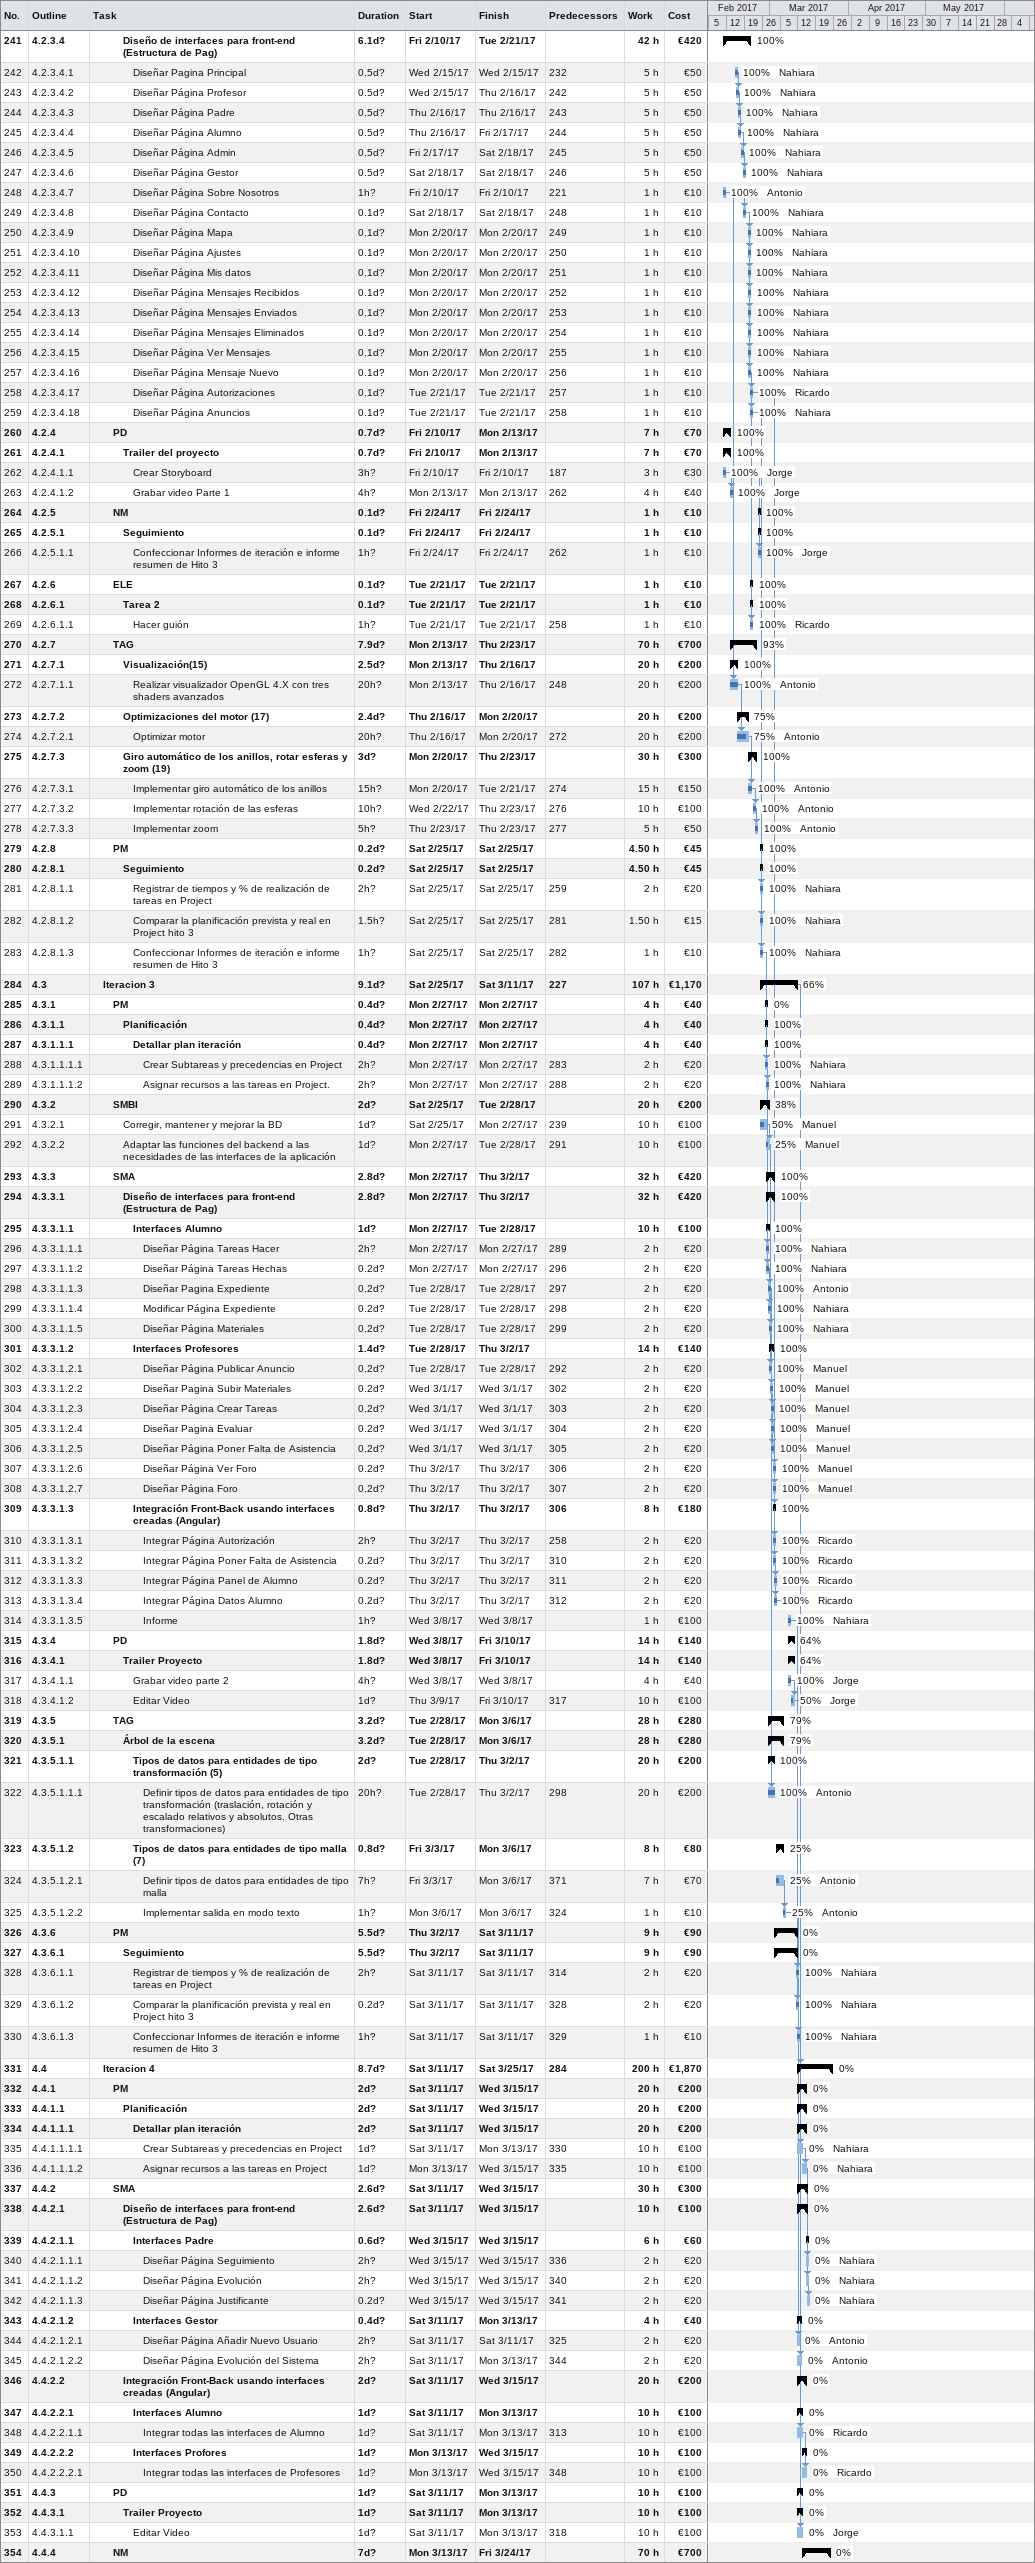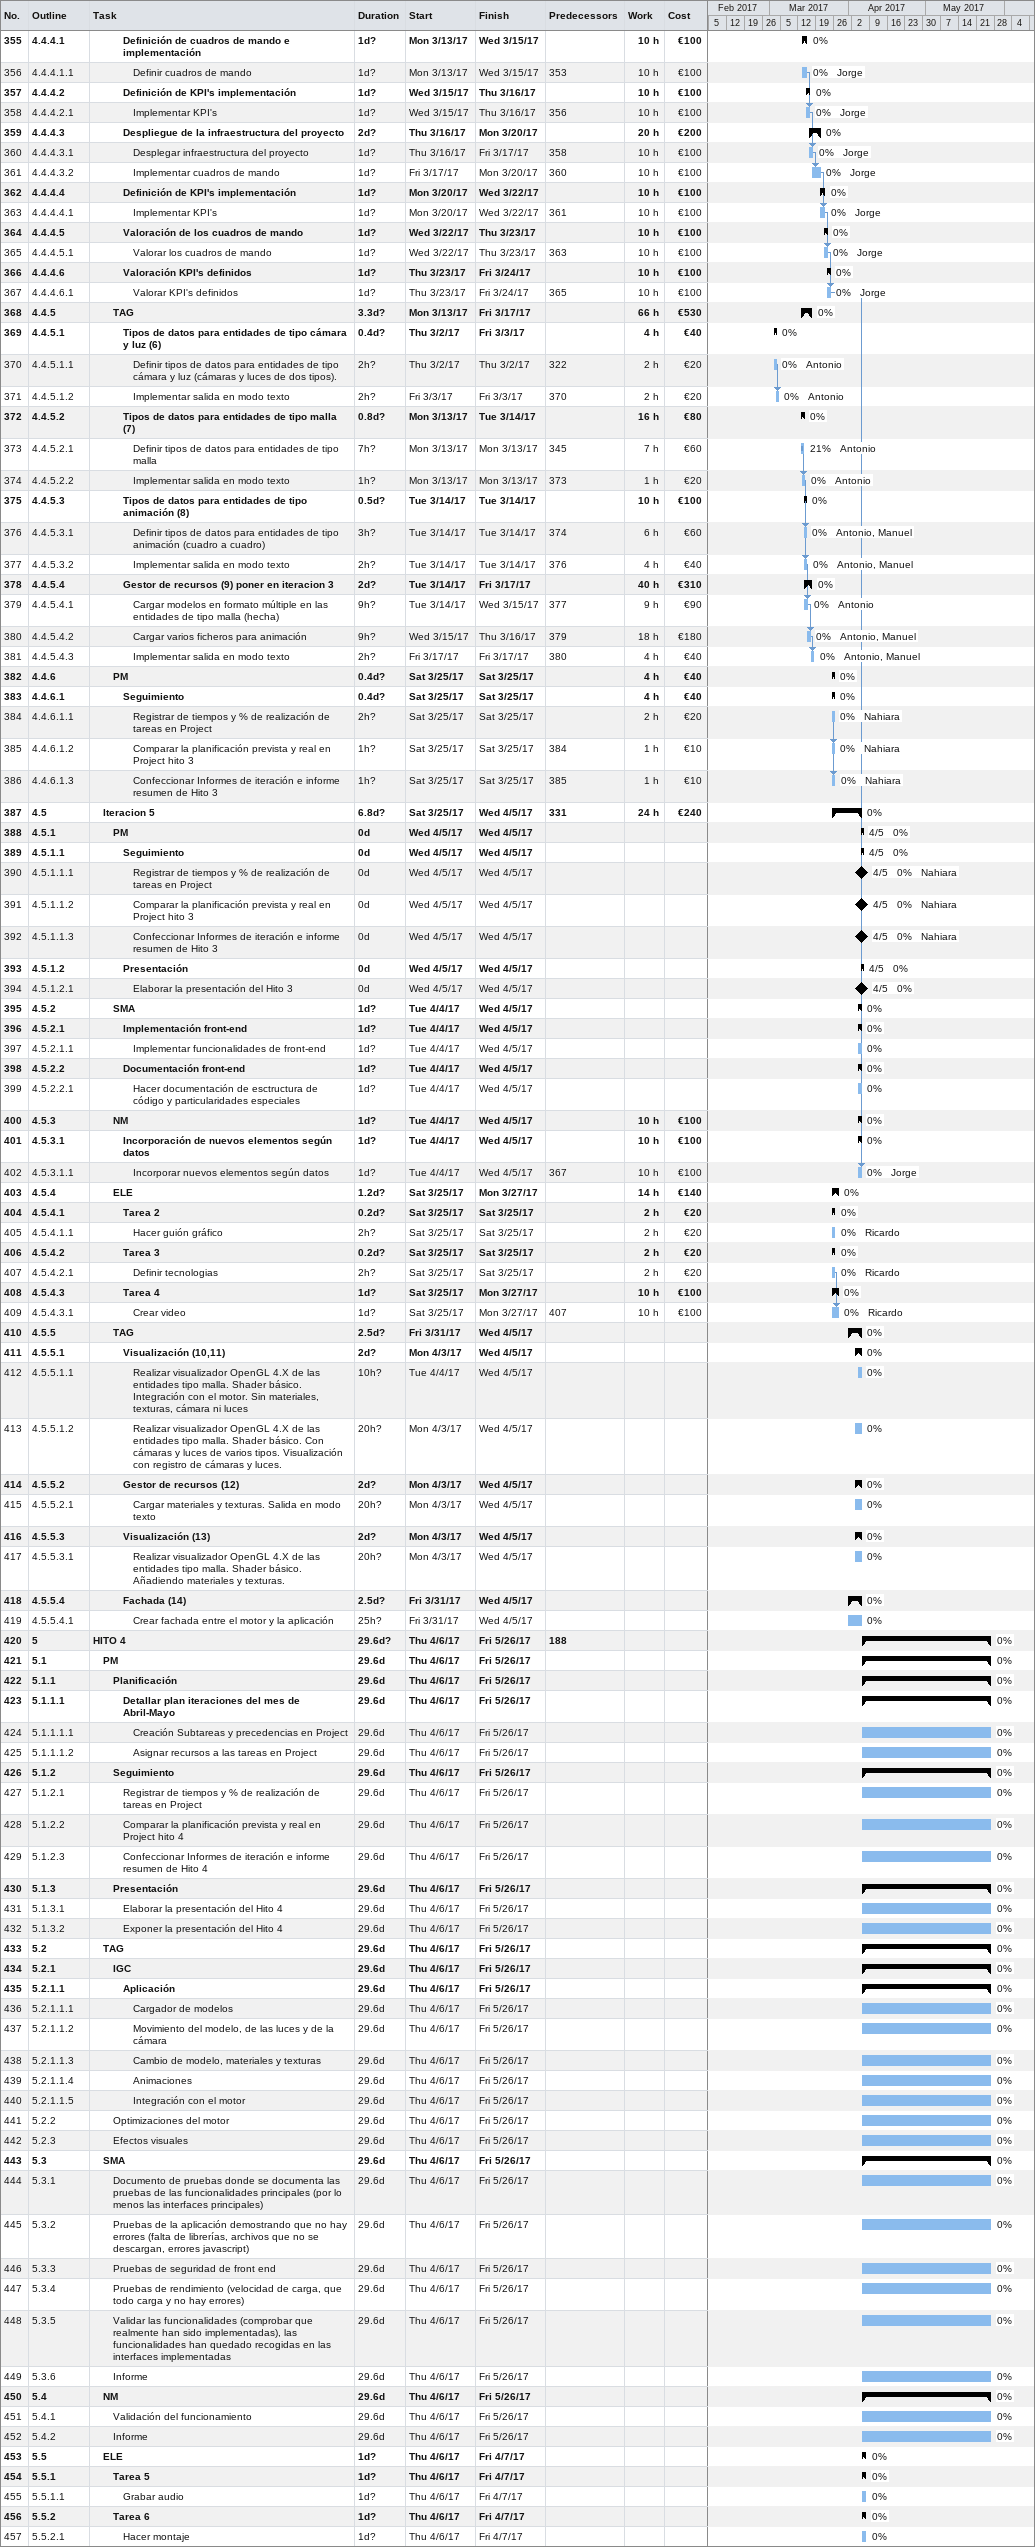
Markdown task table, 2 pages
| ID | WBS | Task | Duration | Start | Finish | Predecessors | Resources | % complete | Work (h) | Cost (€) |
|---|---|---|---|---|---|---|---|---|---|---|
| 241 | 4.2.3.4 | **Diseño de interfaces para front-end (Estructura de Pag)** | 6.1d? | 2017-02-10 | 2017-02-21 |  |  | 100 | 42 | 420 |
| 242 | 4.2.3.4.1 | Diseñar Pagina Principal | 0.5d? | 2017-02-15 | 2017-02-15 | 232 | Nahiara | 100 | 5 | 50 |
| 243 | 4.2.3.4.2 | Diseñar Página Profesor | 0.5d? | 2017-02-15 | 2017-02-16 | 242 | Nahiara | 100 | 5 | 50 |
| 244 | 4.2.3.4.3 | Diseñar Página Padre | 0.5d? | 2017-02-16 | 2017-02-16 | 243 | Nahiara | 100 | 5 | 50 |
| 245 | 4.2.3.4.4 | Diseñar Página Alumno | 0.5d? | 2017-02-16 | 2017-02-17 | 244 | Nahiara | 100 | 5 | 50 |
| 246 | 4.2.3.4.5 | Diseñar Página Admin | 0.5d? | 2017-02-17 | 2017-02-18 | 245 | Nahiara | 100 | 5 | 50 |
| 247 | 4.2.3.4.6 | Diseñar Página Gestor | 0.5d? | 2017-02-18 | 2017-02-18 | 246 | Nahiara | 100 | 5 | 50 |
| 248 | 4.2.3.4.7 | Diseñar Página Sobre Nosotros | 1h? | 2017-02-10 | 2017-02-10 | 221 | Antonio | 100 | 1 | 10 |
| 249 | 4.2.3.4.8 | Diseñar Página Contacto | 0.1d? | 2017-02-18 | 2017-02-18 | 248 | Nahiara | 100 | 1 | 10 |
| 250 | 4.2.3.4.9 | Diseñar Página Mapa | 0.1d? | 2017-02-20 | 2017-02-20 | 249 | Nahiara | 100 | 1 | 10 |
| 251 | 4.2.3.4.10 | Diseñar Página Ajustes | 0.1d? | 2017-02-20 | 2017-02-20 | 250 | Nahiara | 100 | 1 | 10 |
| 252 | 4.2.3.4.11 | Diseñar Página Mis datos | 0.1d? | 2017-02-20 | 2017-02-20 | 251 | Nahiara | 100 | 1 | 10 |
| 253 | 4.2.3.4.12 | Diseñar Página Mensajes Recibidos | 0.1d? | 2017-02-20 | 2017-02-20 | 252 | Nahiara | 100 | 1 | 10 |
| 254 | 4.2.3.4.13 | Diseñar Página Mensajes Enviados | 0.1d? | 2017-02-20 | 2017-02-20 | 253 | Nahiara | 100 | 1 | 10 |
| 255 | 4.2.3.4.14 | Diseñar Página Mensajes Eliminados | 0.1d? | 2017-02-20 | 2017-02-20 | 254 | Nahiara | 100 | 1 | 10 |
| 256 | 4.2.3.4.15 | Diseñar Página Ver Mensajes | 0.1d? | 2017-02-20 | 2017-02-20 | 255 | Nahiara | 100 | 1 | 10 |
| 257 | 4.2.3.4.16 | Diseñar Página Mensaje Nuevo | 0.1d? | 2017-02-20 | 2017-02-20 | 256 | Nahiara | 100 | 1 | 10 |
| 258 | 4.2.3.4.17 | Diseñar Página Autorizaciones | 0.1d? | 2017-02-21 | 2017-02-21 | 257 | Ricardo | 100 | 1 | 10 |
| 259 | 4.2.3.4.18 | Diseñar Página Anuncios | 0.1d? | 2017-02-21 | 2017-02-21 | 258 | Nahiara | 100 | 1 | 10 |
| 260 | 4.2.4 | **PD** | 0.7d? | 2017-02-10 | 2017-02-13 |  |  | 100 | 7 | 70 |
| 261 | 4.2.4.1 | **Trailer del proyecto** | 0.7d? | 2017-02-10 | 2017-02-13 |  |  | 100 | 7 | 70 |
| 262 | 4.2.4.1.1 | Crear Storyboard | 3h? | 2017-02-10 | 2017-02-10 | 187 | Jorge | 100 | 3 | 30 |
| 263 | 4.2.4.1.2 | Grabar video Parte 1 | 4h? | 2017-02-13 | 2017-02-13 | 262 | Jorge | 100 | 4 | 40 |
| 264 | 4.2.5 | **NM** | 0.1d? | 2017-02-24 | 2017-02-24 |  |  | 100 | 1 | 10 |
| 265 | 4.2.5.1 | **Seguimiento** | 0.1d? | 2017-02-24 | 2017-02-24 |  |  | 100 | 1 | 10 |
| 266 | 4.2.5.1.1 | Confeccionar Informes de iteración e informe resumen de Hito 3 | 1h? | 2017-02-24 | 2017-02-24 | 262 | Jorge | 100 | 1 | 10 |
| 267 | 4.2.6 | **ELE** | 0.1d? | 2017-02-21 | 2017-02-21 |  |  | 100 | 1 | 10 |
| 268 | 4.2.6.1 | **Tarea 2** | 0.1d? | 2017-02-21 | 2017-02-21 |  |  | 100 | 1 | 10 |
| 269 | 4.2.6.1.1 | Hacer guión | 1h? | 2017-02-21 | 2017-02-21 | 258 | Ricardo | 100 | 1 | 10 |
| 270 | 4.2.7 | **TAG** | 7.9d? | 2017-02-13 | 2017-02-23 |  |  | 93 | 70 | 700 |
| 271 | 4.2.7.1 | **Visualización(15)** | 2.5d? | 2017-02-13 | 2017-02-16 |  |  | 100 | 20 | 200 |
| 272 | 4.2.7.1.1 | Realizar visualizador OpenGL 4.X con tres shaders avanzados | 20h? | 2017-02-13 | 2017-02-16 | 248 | Antonio | 100 | 20 | 200 |
| 273 | 4.2.7.2 | **Optimizaciones del motor (17)** | 2.4d? | 2017-02-16 | 2017-02-20 |  |  | 75 | 20 | 200 |
| 274 | 4.2.7.2.1 | Optimizar motor | 20h? | 2017-02-16 | 2017-02-20 | 272 | Antonio | 75 | 20 | 200 |
| 275 | 4.2.7.3 | **Giro automático de los anillos, rotar esferas y zoom (19)** | 3d? | 2017-02-20 | 2017-02-23 |  |  | 100 | 30 | 300 |
| 276 | 4.2.7.3.1 | Implementar giro automático de los anillos | 15h? | 2017-02-20 | 2017-02-21 | 274 | Antonio | 100 | 15 | 150 |
| 277 | 4.2.7.3.2 | Implementar rotación de las esferas | 10h? | 2017-02-22 | 2017-02-23 | 276 | Antonio | 100 | 10 | 100 |
| 278 | 4.2.7.3.3 | Implementar zoom | 5h? | 2017-02-23 | 2017-02-23 | 277 | Antonio | 100 | 5 | 50 |
| 279 | 4.2.8 | **PM** | 0.2d? | 2017-02-25 | 2017-02-25 |  |  | 100 | 4.50 | 45 |
| 280 | 4.2.8.1 | **Seguimiento** | 0.2d? | 2017-02-25 | 2017-02-25 |  |  | 100 | 4.50 | 45 |
| 281 | 4.2.8.1.1 | Registrar de tiempos y % de realización de tareas en Project | 2h? | 2017-02-25 | 2017-02-25 | 259 | Nahiara | 100 | 2 | 20 |
| 282 | 4.2.8.1.2 | Comparar la planificación prevista y real en Project hito 3 | 1.5h? | 2017-02-25 | 2017-02-25 | 281 | Nahiara | 100 | 1.50 | 15 |
| 283 | 4.2.8.1.3 | Confeccionar Informes de iteración e informe resumen de Hito 3 | 1h? | 2017-02-25 | 2017-02-25 | 282 | Nahiara | 100 | 1 | 10 |
| 284 | 4.3 | **Iteracion 3** | 9.1d? | 2017-02-25 | 2017-03-11 | 227 |  | 66 | 107 | 1170 |
| 285 | 4.3.1 | **PM** | 0.4d? | 2017-02-27 | 2017-02-27 |  |  | 0 | 4 | 40 |
| 286 | 4.3.1.1 | **Planificación** | 0.4d? | 2017-02-27 | 2017-02-27 |  |  | 100 | 4 | 40 |
| 287 | 4.3.1.1.1 | **Detallar plan iteración** | 0.4d? | 2017-02-27 | 2017-02-27 |  |  | 100 | 4 | 40 |
| 288 | 4.3.1.1.1.1 | Crear Subtareas y precedencias en Project | 2h? | 2017-02-27 | 2017-02-27 | 283 | Nahiara | 100 | 2 | 20 |
| 289 | 4.3.1.1.1.2 | Asignar recursos a las tareas en Project. | 2h? | 2017-02-27 | 2017-02-27 | 288 | Nahiara | 100 | 2 | 20 |
| 290 | 4.3.2 | **SMBI** | 2d? | 2017-02-25 | 2017-02-28 |  |  | 38 | 20 | 200 |
| 291 | 4.3.2.1 | Corregir, mantener y mejorar la BD | 1d? | 2017-02-25 | 2017-02-27 | 239 | Manuel | 50 | 10 | 100 |
| 292 | 4.3.2.2 | Adaptar las funciones del backend a las necesidades de las interfaces de la aplicación | 1d? | 2017-02-27 | 2017-02-28 | 291 | Manuel | 25 | 10 | 100 |
| 293 | 4.3.3 | **SMA** | 2.8d? | 2017-02-27 | 2017-03-02 |  |  | 100 | 32 | 420 |
| 294 | 4.3.3.1 | **Diseño de interfaces para front-end (Estructura de Pag)** | 2.8d? | 2017-02-27 | 2017-03-02 |  |  | 100 | 32 | 420 |
| 295 | 4.3.3.1.1 | **Interfaces Alumno** | 1d? | 2017-02-27 | 2017-02-28 |  |  | 100 | 10 | 100 |
| 296 | 4.3.3.1.1.1 | Diseñar Página Tareas Hacer | 2h? | 2017-02-27 | 2017-02-27 | 289 | Nahiara | 100 | 2 | 20 |
| 297 | 4.3.3.1.1.2 | Diseñar Página Tareas Hechas | 0.2d? | 2017-02-27 | 2017-02-27 | 296 | Nahiara | 100 | 2 | 20 |
| 298 | 4.3.3.1.1.3 | Diseñar Pagina Expediente | 0.2d? | 2017-02-28 | 2017-02-28 | 297 | Antonio | 100 | 2 | 20 |
| 299 | 4.3.3.1.1.4 | Modificar Página Expediente | 0.2d? | 2017-02-28 | 2017-02-28 | 298 | Nahiara | 100 | 2 | 20 |
| 300 | 4.3.3.1.1.5 | Diseñar Página Materiales | 0.2d? | 2017-02-28 | 2017-02-28 | 299 | Nahiara | 100 | 2 | 20 |
| 301 | 4.3.3.1.2 | **Interfaces Profesores** | 1.4d? | 2017-02-28 | 2017-03-02 |  |  | 100 | 14 | 140 |
| 302 | 4.3.3.1.2.1 | Diseñar Página Publicar Anuncio | 0.2d? | 2017-02-28 | 2017-02-28 | 292 | Manuel | 100 | 2 | 20 |
| 303 | 4.3.3.1.2.2 | Diseñar Pagina Subir Materiales | 0.2d? | 2017-03-01 | 2017-03-01 | 302 | Manuel | 100 | 2 | 20 |
| 304 | 4.3.3.1.2.3 | Diseñar Página Crear Tareas | 0.2d? | 2017-03-01 | 2017-03-01 | 303 | Manuel | 100 | 2 | 20 |
| 305 | 4.3.3.1.2.4 | Diseñar Pagina Evaluar | 0.2d? | 2017-03-01 | 2017-03-01 | 304 | Manuel | 100 | 2 | 20 |
| 306 | 4.3.3.1.2.5 | Diseñar Página Poner Falta de Asistencia | 0.2d? | 2017-03-01 | 2017-03-01 | 305 | Manuel | 100 | 2 | 20 |
| 307 | 4.3.3.1.2.6 | Diseñar Página Ver Foro | 0.2d? | 2017-03-02 | 2017-03-02 | 306 | Manuel | 100 | 2 | 20 |
| 308 | 4.3.3.1.2.7 | Diseñar Página Foro | 0.2d? | 2017-03-02 | 2017-03-02 | 307 | Manuel | 100 | 2 | 20 |
| 309 | 4.3.3.1.3 | **Integración Front-Back usando interfaces creadas (Angular)** | 0.8d? | 2017-03-02 | 2017-03-02 | 306 |  | 100 | 8 | 180 |
| 310 | 4.3.3.1.3.1 | Integrar Página Autorización | 2h? | 2017-03-02 | 2017-03-02 | 258 | Ricardo | 100 | 2 | 20 |
| 311 | 4.3.3.1.3.2 | Integrar Página Poner Falta de Asistencia | 0.2d? | 2017-03-02 | 2017-03-02 | 310 | Ricardo | 100 | 2 | 20 |
| 312 | 4.3.3.1.3.3 | Integrar Página Panel de Alumno | 0.2d? | 2017-03-02 | 2017-03-02 | 311 | Ricardo | 100 | 2 | 20 |
| 313 | 4.3.3.1.3.4 | Integrar Página Datos Alumno | 0.2d? | 2017-03-02 | 2017-03-02 | 312 | Ricardo | 100 | 2 | 20 |
| 314 | 4.3.3.1.3.5 | Informe | 1h? | 2017-03-08 | 2017-03-08 |  | Nahiara | 100 | 1 | 100 |
| 315 | 4.3.4 | **PD** | 1.8d? | 2017-03-08 | 2017-03-10 |  |  | 64 | 14 | 140 |
| 316 | 4.3.4.1 | **Trailer Proyecto** | 1.8d? | 2017-03-08 | 2017-03-10 |  |  | 64 | 14 | 140 |
| 317 | 4.3.4.1.1 | Grabar video parte 2 | 4h? | 2017-03-08 | 2017-03-08 |  | Jorge | 100 | 4 | 40 |
| 318 | 4.3.4.1.2 | Editar Video | 1d? | 2017-03-09 | 2017-03-10 | 317 | Jorge | 50 | 10 | 100 |
| 319 | 4.3.5 | **TAG** | 3.2d? | 2017-02-28 | 2017-03-06 |  |  | 79 | 28 | 280 |
| 320 | 4.3.5.1 | **Árbol de la escena** | 3.2d? | 2017-02-28 | 2017-03-06 |  |  | 79 | 28 | 280 |
| 321 | 4.3.5.1.1 | **Tipos de datos para entidades de tipo transformación (5)** | 2d? | 2017-02-28 | 2017-03-02 |  |  | 100 | 20 | 200 |
| 322 | 4.3.5.1.1.1 | Definir tipos de datos para entidades de tipo transformación (traslación, rotación y escalado relativos y absolutos. Otras transformaciones) | 20h? | 2017-02-28 | 2017-03-02 | 298 | Antonio | 100 | 20 | 200 |
| 323 | 4.3.5.1.2 | **Tipos de datos para entidades de tipo malla (7)** | 0.8d? | 2017-03-03 | 2017-03-06 |  |  | 25 | 8 | 80 |
| 324 | 4.3.5.1.2.1 | Definir tipos de datos para entidades de tipo malla | 7h? | 2017-03-03 | 2017-03-06 | 371 | Antonio | 25 | 7 | 70 |
| 325 | 4.3.5.1.2.2 | Implementar salida en modo texto | 1h? | 2017-03-06 | 2017-03-06 | 324 | Antonio | 25 | 1 | 10 |
| 326 | 4.3.6 | **PM** | 5.5d? | 2017-03-02 | 2017-03-11 |  |  | 0 | 9 | 90 |
| 327 | 4.3.6.1 | **Seguimiento** | 5.5d? | 2017-03-02 | 2017-03-11 |  |  | 0 | 9 | 90 |
| 328 | 4.3.6.1.1 | Registrar de tiempos y % de realización de tareas en Project | 2h? | 2017-03-11 | 2017-03-11 | 314 | Nahiara | 100 | 2 | 20 |
| 329 | 4.3.6.1.2 | Comparar la planificación prevista y real en Project hito 3 | 0.2d? | 2017-03-11 | 2017-03-11 | 328 | Nahiara | 100 | 2 | 20 |
| 330 | 4.3.6.1.3 | Confeccionar Informes de iteración e informe resumen de Hito 3 | 1h? | 2017-03-11 | 2017-03-11 | 329 | Nahiara | 100 | 1 | 10 |
| 331 | 4.4 | **Iteracion 4** | 8.7d? | 2017-03-11 | 2017-03-25 | 284 |  | 0 | 200 | 1870 |
| 332 | 4.4.1 | **PM** | 2d? | 2017-03-11 | 2017-03-15 |  |  | 0 | 20 | 200 |
| 333 | 4.4.1.1 | **Planificación** | 2d? | 2017-03-11 | 2017-03-15 |  |  | 0 | 20 | 200 |
| 334 | 4.4.1.1.1 | **Detallar plan iteración** | 2d? | 2017-03-11 | 2017-03-15 |  |  | 0 | 20 | 200 |
| 335 | 4.4.1.1.1.1 | Crear Subtareas y precedencias en Project | 1d? | 2017-03-11 | 2017-03-13 | 330 | Nahiara | 0 | 10 | 100 |
| 336 | 4.4.1.1.1.2 | Asignar recursos a las tareas en Project | 1d? | 2017-03-13 | 2017-03-15 | 335 | Nahiara | 0 | 10 | 100 |
| 337 | 4.4.2 | **SMA** | 2.6d? | 2017-03-11 | 2017-03-15 |  |  | 0 | 30 | 300 |
| 338 | 4.4.2.1 | **Diseño de interfaces para front-end (Estructura de Pag)** | 2.6d? | 2017-03-11 | 2017-03-15 |  |  | 0 | 10 | 100 |
| 339 | 4.4.2.1.1 | **Interfaces Padre** | 0.6d? | 2017-03-15 | 2017-03-15 |  |  | 0 | 6 | 60 |
| 340 | 4.4.2.1.1.1 | Diseñar Página Seguimiento | 2h? | 2017-03-15 | 2017-03-15 | 336 | Nahiara | 0 | 2 | 20 |
| 341 | 4.4.2.1.1.2 | Diseñar Página Evolución | 2h? | 2017-03-15 | 2017-03-15 | 340 | Nahiara | 0 | 2 | 20 |
| 342 | 4.4.2.1.1.3 | Diseñar Página Justificante | 0.2d? | 2017-03-15 | 2017-03-15 | 341 | Nahiara | 0 | 2 | 20 |
| 343 | 4.4.2.1.2 | **Interfaces Gestor** | 0.4d? | 2017-03-11 | 2017-03-13 |  |  | 0 | 4 | 40 |
| 344 | 4.4.2.1.2.1 | Diseñar Página Añadir Nuevo Usuario | 2h? | 2017-03-11 | 2017-03-11 | 325 | Antonio | 0 | 2 | 20 |
| 345 | 4.4.2.1.2.2 | Diseñar Página Evolución del Sistema | 2h? | 2017-03-11 | 2017-03-13 | 344 | Antonio | 0 | 2 | 20 |
| 346 | 4.4.2.2 | **Integración Front-Back usando interfaces creadas (Angular)** | 2d? | 2017-03-11 | 2017-03-15 |  |  | 0 | 20 | 200 |
| 347 | 4.4.2.2.1 | **Interfaces Alumno** | 1d? | 2017-03-11 | 2017-03-13 |  |  | 0 | 10 | 100 |
| 348 | 4.4.2.2.1.1 | Integrar todas las interfaces de Alumno | 1d? | 2017-03-11 | 2017-03-13 | 313 | Ricardo | 0 | 10 | 100 |
| 349 | 4.4.2.2.2 | **Interfaces Profores** | 1d? | 2017-03-13 | 2017-03-15 |  |  | 0 | 10 | 100 |
| 350 | 4.4.2.2.2.1 | Integrar todas las interfaces de Profesores | 1d? | 2017-03-13 | 2017-03-15 | 348 | Ricardo | 0 | 10 | 100 |
| 351 | 4.4.3 | **PD** | 1d? | 2017-03-11 | 2017-03-13 |  |  | 0 | 10 | 100 |
| 352 | 4.4.3.1 | **Trailer Proyecto** | 1d? | 2017-03-11 | 2017-03-13 |  |  | 0 | 10 | 100 |
| 353 | 4.4.3.1.1 | Editar Video | 1d? | 2017-03-11 | 2017-03-13 | 318 | Jorge | 0 | 10 | 100 |
| 354 | 4.4.4 | **NM** | 7d? | 2017-03-13 | 2017-03-24 |  |  | 0 | 70 | 700 |
| 355 | 4.4.4.1 | **Definición de cuadros de mando e implementación** | 1d? | 2017-03-13 | 2017-03-15 |  |  | 0 | 10 | 100 |
| 356 | 4.4.4.1.1 | Definir cuadros de mando | 1d? | 2017-03-13 | 2017-03-15 | 353 | Jorge | 0 | 10 | 100 |
| 357 | 4.4.4.2 | **Definición de KPI's implementación** | 1d? | 2017-03-15 | 2017-03-16 |  |  | 0 | 10 | 100 |
| 358 | 4.4.4.2.1 | Implementar KPI's | 1d? | 2017-03-15 | 2017-03-16 | 356 | Jorge | 0 | 10 | 100 |
| 359 | 4.4.4.3 | **Despliegue de la infraestructura del proyecto** | 2d? | 2017-03-16 | 2017-03-20 |  |  | 0 | 20 | 200 |
| 360 | 4.4.4.3.1 | Desplegar infraestructura del proyecto | 1d? | 2017-03-16 | 2017-03-17 | 358 | Jorge | 0 | 10 | 100 |
| 361 | 4.4.4.3.2 | Implementar cuadros de mando | 1d? | 2017-03-17 | 2017-03-20 | 360 | Jorge | 0 | 10 | 100 |
| 362 | 4.4.4.4 | **Definición de KPI's implementación** | 1d? | 2017-03-20 | 2017-03-22 |  |  | 0 | 10 | 100 |
| 363 | 4.4.4.4.1 | Implementar KPI's | 1d? | 2017-03-20 | 2017-03-22 | 361 | Jorge | 0 | 10 | 100 |
| 364 | 4.4.4.5 | **Valoración de los cuadros de mando** | 1d? | 2017-03-22 | 2017-03-23 |  |  | 0 | 10 | 100 |
| 365 | 4.4.4.5.1 | Valorar los cuadros de mando | 1d? | 2017-03-22 | 2017-03-23 | 363 | Jorge | 0 | 10 | 100 |
| 366 | 4.4.4.6 | **Valoración KPI's definidos** | 1d? | 2017-03-23 | 2017-03-24 |  |  | 0 | 10 | 100 |
| 367 | 4.4.4.6.1 | Valorar KPI's definidos | 1d? | 2017-03-23 | 2017-03-24 | 365 | Jorge | 0 | 10 | 100 |
| 368 | 4.4.5 | **TAG** | 3.3d? | 2017-03-13 | 2017-03-17 |  |  | 0 | 66 | 530 |
| 369 | 4.4.5.1 | **Tipos de datos para entidades de tipo cámara y luz (6)** | 0.4d? | 2017-03-02 | 2017-03-03 |  |  | 0 | 4 | 40 |
| 370 | 4.4.5.1.1 | Definir tipos de datos para entidades de tipo cámara y luz (cámaras y luces de dos tipos). | 2h? | 2017-03-02 | 2017-03-02 | 322 | Antonio | 0 | 2 | 20 |
| 371 | 4.4.5.1.2 | Implementar salida en modo texto | 2h? | 2017-03-03 | 2017-03-03 | 370 | Antonio | 0 | 2 | 20 |
| 372 | 4.4.5.2 | **Tipos de datos para entidades de tipo malla (7)** | 0.8d? | 2017-03-13 | 2017-03-14 |  |  | 0 | 16 | 80 |
| 373 | 4.4.5.2.1 | Definir tipos de datos para entidades de tipo malla | 7h? | 2017-03-13 | 2017-03-13 | 345 | Antonio | 21 | 7 | 60 |
| 374 | 4.4.5.2.2 | Implementar salida en modo texto | 1h? | 2017-03-13 | 2017-03-13 | 373 | Antonio | 0 | 1 | 20 |
| 375 | 4.4.5.3 | **Tipos de datos para entidades de tipo animación (8)** | 0.5d? | 2017-03-14 | 2017-03-14 |  |  | 0 | 10 | 100 |
| 376 | 4.4.5.3.1 | Definir tipos de datos para entidades de tipo animación (cuadro a cuadro) | 3h? | 2017-03-14 | 2017-03-14 | 374 | Antonio, Manuel | 0 | 6 | 60 |
| 377 | 4.4.5.3.2 | Implementar salida en modo texto | 2h? | 2017-03-14 | 2017-03-14 | 376 | Antonio, Manuel | 0 | 4 | 40 |
| 378 | 4.4.5.4 | **Gestor de recursos (9) poner en iteracion 3** | 2d? | 2017-03-14 | 2017-03-17 |  |  | 0 | 40 | 310 |
| 379 | 4.4.5.4.1 | Cargar modelos en formato múltiple en las entidades de tipo malla (hecha) | 9h? | 2017-03-14 | 2017-03-15 | 377 | Antonio | 0 | 9 | 90 |
| 380 | 4.4.5.4.2 | Cargar varios ficheros para animación | 9h? | 2017-03-15 | 2017-03-16 | 379 | Antonio, Manuel | 0 | 18 | 180 |
| 381 | 4.4.5.4.3 | Implementar salida en modo texto | 2h? | 2017-03-17 | 2017-03-17 | 380 | Antonio, Manuel | 0 | 4 | 40 |
| 382 | 4.4.6 | **PM** | 0.4d? | 2017-03-25 | 2017-03-25 |  |  | 0 | 4 | 40 |
| 383 | 4.4.6.1 | **Seguimiento** | 0.4d? | 2017-03-25 | 2017-03-25 |  |  | 0 | 4 | 40 |
| 384 | 4.4.6.1.1 | Registrar de tiempos y % de realización de tareas en Project | 2h? | 2017-03-25 | 2017-03-25 |  | Nahiara | 0 | 2 | 20 |
| 385 | 4.4.6.1.2 | Comparar la planificación prevista y real en Project hito 3 | 1h? | 2017-03-25 | 2017-03-25 | 384 | Nahiara | 0 | 1 | 10 |
| 386 | 4.4.6.1.3 | Confeccionar Informes de iteración e informe resumen de Hito 3 | 1h? | 2017-03-25 | 2017-03-25 | 385 | Nahiara | 0 | 1 | 10 |
| 387 | 4.5 | **Iteracion 5** | 6.8d? | 2017-03-25 | 2017-04-05 | 331 |  | 0 | 24 | 240 |
| 388 | 4.5.1 | **PM** | 0d | 2017-04-05 | 2017-04-05 |  |  | 0 |  |  |
| 389 | 4.5.1.1 | **Seguimiento** | 0d | 2017-04-05 | 2017-04-05 |  |  | 0 |  |  |
| 390 | 4.5.1.1.1 | Registrar de tiempos y % de realización de tareas en Project | 0d | 2017-04-05 | 2017-04-05 |  | Nahiara | 0 |  |  |
| 391 | 4.5.1.1.2 | Comparar la planificación prevista y real en Project hito 3 | 0d | 2017-04-05 | 2017-04-05 |  | Nahiara | 0 |  |  |
| 392 | 4.5.1.1.3 | Confeccionar Informes de iteración e informe resumen de Hito 3 | 0d | 2017-04-05 | 2017-04-05 |  | Nahiara | 0 |  |  |
| 393 | 4.5.1.2 | **Presentación** | 0d | 2017-04-05 | 2017-04-05 |  |  | 0 |  |  |
| 394 | 4.5.1.2.1 | Elaborar la presentación del Hito 3 | 0d | 2017-04-05 | 2017-04-05 |  |  | 0 |  |  |
| 395 | 4.5.2 | **SMA** | 1d? | 2017-04-04 | 2017-04-05 |  |  | 0 |  |  |
| 396 | 4.5.2.1 | **Implementación front-end** | 1d? | 2017-04-04 | 2017-04-05 |  |  | 0 |  |  |
| 397 | 4.5.2.1.1 | Implementar funcionalidades de front-end | 1d? | 2017-04-04 | 2017-04-05 |  |  | 0 |  |  |
| 398 | 4.5.2.2 | **Documentación front-end** | 1d? | 2017-04-04 | 2017-04-05 |  |  | 0 |  |  |
| 399 | 4.5.2.2.1 | Hacer documentación de esctructura de código y particularidades especiales | 1d? | 2017-04-04 | 2017-04-05 |  |  | 0 |  |  |
| 400 | 4.5.3 | **NM** | 1d? | 2017-04-04 | 2017-04-05 |  |  | 0 | 10 | 100 |
| 401 | 4.5.3.1 | **Incorporación de nuevos elementos según datos** | 1d? | 2017-04-04 | 2017-04-05 |  |  | 0 | 10 | 100 |
| 402 | 4.5.3.1.1 | Incorporar nuevos elementos según datos | 1d? | 2017-04-04 | 2017-04-05 | 367 | Jorge | 0 | 10 | 100 |
| 403 | 4.5.4 | **ELE** | 1.2d? | 2017-03-25 | 2017-03-27 |  |  | 0 | 14 | 140 |
| 404 | 4.5.4.1 | **Tarea 2** | 0.2d? | 2017-03-25 | 2017-03-25 |  |  | 0 | 2 | 20 |
| 405 | 4.5.4.1.1 | Hacer guión gráfico | 2h? | 2017-03-25 | 2017-03-25 |  | Ricardo | 0 | 2 | 20 |
| 406 | 4.5.4.2 | **Tarea 3** | 0.2d? | 2017-03-25 | 2017-03-25 |  |  | 0 | 2 | 20 |
| 407 | 4.5.4.2.1 | Definir tecnologias | 2h? | 2017-03-25 | 2017-03-25 |  | Ricardo | 0 | 2 | 20 |
| 408 | 4.5.4.3 | **Tarea 4** | 1d? | 2017-03-25 | 2017-03-27 |  |  | 0 | 10 | 100 |
| 409 | 4.5.4.3.1 | Crear video | 1d? | 2017-03-25 | 2017-03-27 | 407 | Ricardo | 0 | 10 | 100 |
| 410 | 4.5.5 | **TAG** | 2.5d? | 2017-03-31 | 2017-04-05 |  |  | 0 |  |  |
| 411 | 4.5.5.1 | **Visualización (10,11)** | 2d? | 2017-04-03 | 2017-04-05 |  |  | 0 |  |  |
| 412 | 4.5.5.1.1 | Realizar visualizador OpenGL 4.X de las entidades tipo malla. Shader básico. Integración con el motor. Sin materiales, texturas, cámara ni luces | 10h? | 2017-04-04 | 2017-04-05 |  |  | 0 |  |  |
| 413 | 4.5.5.1.2 | Realizar visualizador OpenGL 4.X de las entidades tipo malla. Shader básico. Con cámaras y luces de varios tipos. Visualización con registro de cámaras y luces. | 20h? | 2017-04-03 | 2017-04-05 |  |  | 0 |  |  |
| 414 | 4.5.5.2 | **Gestor de recursos (12)** | 2d? | 2017-04-03 | 2017-04-05 |  |  | 0 |  |  |
| 415 | 4.5.5.2.1 | Cargar materiales y texturas. Salida en modo texto | 20h? | 2017-04-03 | 2017-04-05 |  |  | 0 |  |  |
| 416 | 4.5.5.3 | **Visualización (13)** | 2d? | 2017-04-03 | 2017-04-05 |  |  | 0 |  |  |
| 417 | 4.5.5.3.1 | Realizar visualizador OpenGL 4.X de las entidades tipo malla. Shader básico. Añadiendo materiales y texturas. | 20h? | 2017-04-03 | 2017-04-05 |  |  | 0 |  |  |
| 418 | 4.5.5.4 | **Fachada (14)** | 2.5d? | 2017-03-31 | 2017-04-05 |  |  | 0 |  |  |
| 419 | 4.5.5.4.1 | Crear fachada entre el motor y la aplicación | 25h? | 2017-03-31 | 2017-04-05 |  |  | 0 |  |  |
| 420 | 5 | **HITO 4** | 29.6d? | 2017-04-06 | 2017-05-26 | 188 |  | 0 |  |  |
| 421 | 5.1 | **PM** | 29.6d | 2017-04-06 | 2017-05-26 |  |  | 0 |  |  |
| 422 | 5.1.1 | **Planificación** | 29.6d | 2017-04-06 | 2017-05-26 |  |  | 0 |  |  |
| 423 | 5.1.1.1 | **Detallar plan iteraciones del mes de Abril-Mayo** | 29.6d | 2017-04-06 | 2017-05-26 |  |  | 0 |  |  |
| 424 | 5.1.1.1.1 | Creación Subtareas y precedencias en Project | 29.6d | 2017-04-06 | 2017-05-26 |  |  | 0 |  |  |
| 425 | 5.1.1.1.2 | Asignar recursos a las tareas en Project | 29.6d | 2017-04-06 | 2017-05-26 |  |  | 0 |  |  |
| 426 | 5.1.2 | **Seguimiento** | 29.6d | 2017-04-06 | 2017-05-26 |  |  | 0 |  |  |
| 427 | 5.1.2.1 | Registrar de tiempos y % de realización de tareas en Project | 29.6d | 2017-04-06 | 2017-05-26 |  |  | 0 |  |  |
| 428 | 5.1.2.2 | Comparar la planificación prevista y real en Project hito 4 | 29.6d | 2017-04-06 | 2017-05-26 |  |  | 0 |  |  |
| 429 | 5.1.2.3 | Confeccionar Informes de iteración e informe resumen de Hito 4 | 29.6d | 2017-04-06 | 2017-05-26 |  |  | 0 |  |  |
| 430 | 5.1.3 | **Presentación** | 29.6d | 2017-04-06 | 2017-05-26 |  |  | 0 |  |  |
| 431 | 5.1.3.1 | Elaborar la presentación del Hito 4 | 29.6d | 2017-04-06 | 2017-05-26 |  |  | 0 |  |  |
| 432 | 5.1.3.2 | Exponer la presentación del Hito 4 | 29.6d | 2017-04-06 | 2017-05-26 |  |  | 0 |  |  |
| 433 | 5.2 | **TAG** | 29.6d | 2017-04-06 | 2017-05-26 |  |  | 0 |  |  |
| 434 | 5.2.1 | **IGC** | 29.6d | 2017-04-06 | 2017-05-26 |  |  | 0 |  |  |
| 435 | 5.2.1.1 | **Aplicación** | 29.6d | 2017-04-06 | 2017-05-26 |  |  | 0 |  |  |
| 436 | 5.2.1.1.1 | Cargador de modelos | 29.6d | 2017-04-06 | 2017-05-26 |  |  | 0 |  |  |
| 437 | 5.2.1.1.2 | Movimiento del modelo, de las luces y de la cámara | 29.6d | 2017-04-06 | 2017-05-26 |  |  | 0 |  |  |
| 438 | 5.2.1.1.3 | Cambio de modelo, materiales y texturas | 29.6d | 2017-04-06 | 2017-05-26 |  |  | 0 |  |  |
| 439 | 5.2.1.1.4 | Animaciones | 29.6d | 2017-04-06 | 2017-05-26 |  |  | 0 |  |  |
| 440 | 5.2.1.1.5 | Integración con el motor | 29.6d | 2017-04-06 | 2017-05-26 |  |  | 0 |  |  |
| 441 | 5.2.2 | Optimizaciones del motor | 29.6d | 2017-04-06 | 2017-05-26 |  |  | 0 |  |  |
| 442 | 5.2.3 | Efectos visuales | 29.6d | 2017-04-06 | 2017-05-26 |  |  | 0 |  |  |
| 443 | 5.3 | **SMA** | 29.6d | 2017-04-06 | 2017-05-26 |  |  | 0 |  |  |
| 444 | 5.3.1 | Documento de pruebas donde se documenta las pruebas de las funcionalidades principales (por lo menos las interfaces principales) | 29.6d | 2017-04-06 | 2017-05-26 |  |  | 0 |  |  |
| 445 | 5.3.2 | Pruebas de la aplicación demostrando que no hay errores (falta de librerías, archivos que no se descargan, errores javascript) | 29.6d | 2017-04-06 | 2017-05-26 |  |  | 0 |  |  |
| 446 | 5.3.3 | Pruebas de seguridad de front end | 29.6d | 2017-04-06 | 2017-05-26 |  |  | 0 |  |  |
| 447 | 5.3.4 | Pruebas de rendimiento (velocidad de carga, que todo carga y no hay errores) | 29.6d | 2017-04-06 | 2017-05-26 |  |  | 0 |  |  |
| 448 | 5.3.5 | Validar las funcionalidades (comprobar que realmente han sido implementadas), las funcionalidades han quedado recogidas en las interfaces implementadas | 29.6d | 2017-04-06 | 2017-05-26 |  |  | 0 |  |  |
| 449 | 5.3.6 | Informe | 29.6d | 2017-04-06 | 2017-05-26 |  |  | 0 |  |  |
| 450 | 5.4 | **NM** | 29.6d | 2017-04-06 | 2017-05-26 |  |  | 0 |  |  |
| 451 | 5.4.1 | Validación del funcionamiento | 29.6d | 2017-04-06 | 2017-05-26 |  |  | 0 |  |  |
| 452 | 5.4.2 | Informe | 29.6d | 2017-04-06 | 2017-05-26 |  |  | 0 |  |  |
| 453 | 5.5 | **ELE** | 1d? | 2017-04-06 | 2017-04-07 |  |  | 0 |  |  |
| 454 | 5.5.1 | **Tarea 5** | 1d? | 2017-04-06 | 2017-04-07 |  |  | 0 |  |  |
| 455 | 5.5.1.1 | Grabar audio | 1d? | 2017-04-06 | 2017-04-07 |  |  | 0 |  |  |
| 456 | 5.5.2 | **Tarea 6** | 1d? | 2017-04-06 | 2017-04-07 |  |  | 0 |  |  |
| 457 | 5.5.2.1 | Hacer montaje | 1d? | 2017-04-06 | 2017-04-07 |  |  | 0 |  |  |
